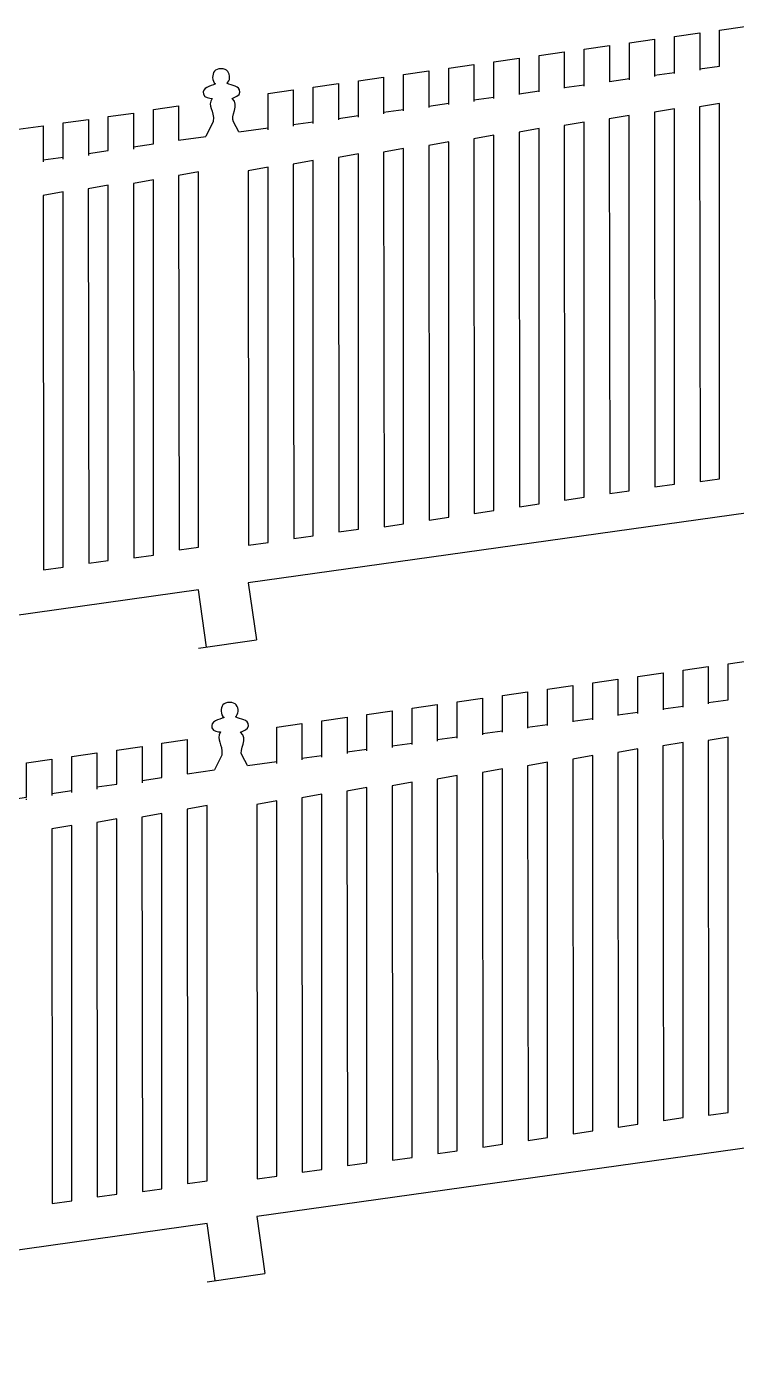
# Model space of a CAD drawing. Extents: x -294 to 276, y -108 to 146.
# Drawn here: x -114.4 to -79, y 69.3 to 135.4 of the extents above; entities that cross this region are included whole.
import ezdxf

# ---------------------------------------------------------------- set-up
doc = ezdxf.new("R2010")
doc.units = 0
doc.header["$MEASUREMENT"] = 0
doc.layers.add('OUTLINE', color=7, linetype='CONTINUOUS')

msp = doc.modelspace()

# ---------------------------------------------------------------- linework, layer by layer
at = {"layer": 'OUTLINE', "color": 1}
for points, knots in [([(-82.1219, 133.0301), (-82.1219, 133.0301), (-82.1219, 134.8771), (-82.1219, 134.8771), (-82.1219, 134.8771), (-82.1219, 134.8771), (-80.8669, 135.0531), (-80.8669, 135.0531), (-80.8669, 135.0531), (-80.8669, 135.0531), (-80.8669, 133.2037), (-80.8669, 133.2037)], [0, 0, 0, 0, 0.25, 0.25, 0.25, 0.25, 0.5, 0.5, 0.5, 0.5, 1, 1, 1, 1]), ([(-79.8769, 133.3955), (-79.8769, 133.3955), (-79.8769, 135.1983), (-79.8769, 135.1983), (-79.8769, 135.1983), (-79.8769, 135.1983), (-78.6239, 135.3741), (-78.6239, 135.3741), (-78.6239, 135.3741), (-78.6239, 135.3741), (-78.6239, 133.5669), (-78.6239, 133.5669)], [0, 0, 0, 0, 0.25, 0.25, 0.25, 0.25, 0.5, 0.5, 0.5, 0.5, 1, 1, 1, 1]), ([(-86.6169, 132.4085), (-86.6169, 132.4085), (-86.6169, 134.2465), (-86.6169, 134.2465), (-86.6169, 134.2465), (-86.6169, 134.2465), (-85.3629, 134.4223), (-85.3629, 134.4223), (-85.3629, 134.4223), (-85.3629, 134.4223), (-85.3629, 132.6151), (-85.3629, 132.6151)], [0, 0, 0, 0, 0.25, 0.25, 0.25, 0.25, 0.5, 0.5, 0.5, 0.5, 1, 1, 1, 1]), ([(-84.3693, 132.7193), (-84.3693, 132.7193), (-84.3693, 134.5617), (-84.3693, 134.5617), (-84.3693, 134.5617), (-84.3693, 134.5617), (-83.1151, 134.7377), (-83.1151, 134.7377), (-83.1151, 134.7377), (-83.1151, 134.7377), (-83.1151, 132.8927), (-83.1151, 132.8927)], [0, 0, 0, 0, 0.25, 0.25, 0.25, 0.25, 0.5, 0.5, 0.5, 0.5, 1, 1, 1, 1]), ([(-91.1117, 131.7869), (-91.1117, 131.7869), (-91.1117, 133.6159), (-91.1117, 133.6159), (-91.1117, 133.6159), (-91.1117, 133.6159), (-89.8577, 133.7917), (-89.8577, 133.7917), (-89.8577, 133.7917), (-89.8577, 133.7917), (-89.8577, 131.9853), (-89.8577, 131.9853)], [0, 0, 0, 0, 0.25, 0.25, 0.25, 0.25, 0.5, 0.5, 0.5, 0.5, 1, 1, 1, 1]), ([(-88.8643, 132.1245), (-88.8643, 132.1245), (-88.8643, 133.9311), (-88.8643, 133.9311), (-88.8643, 133.9311), (-88.8643, 133.9311), (-87.6109, 134.1069), (-87.6109, 134.1069), (-87.6109, 134.1069), (-87.6109, 134.1069), (-87.6109, 132.3001), (-87.6109, 132.3001)], [0, 0, 0, 0, 0.25, 0.25, 0.25, 0.25, 0.5, 0.5, 0.5, 0.5, 1, 1, 1, 1]), ([(-103.8017, 130.1237), (-103.8017, 130.1237), (-104.0695, 130.6279), (-104.0695, 130.6279), (-104.0695, 130.6279), (-104.2761, 130.9099), (-103.7185, 131.4617), (-104.1463, 131.7949), (-104.1463, 131.7949), (-104.0409, 131.8303), (-103.7425, 131.9377), (-103.7505, 132.0997), (-103.7505, 132.0997), (-103.7681, 132.4575), (-104.1383, 132.4057), (-104.4061, 132.5491), (-104.4061, 132.5491), (-104.3419, 132.6247), (-104.2645, 132.7169), (-104.2645, 132.8159), (-104.2645, 132.8159), (-104.2645, 133.0753), (-104.3765, 133.2723), (-104.6947, 133.2723), (-104.6947, 133.2723), (-105.0127, 133.2723), (-105.1119, 133.0885), (-105.1119, 132.8291), (-105.1119, 132.8291), (-105.1119, 132.7115), (-105.0585, 132.5777), (-104.9711, 132.5163), (-104.9711, 132.5163), (-105.2155, 132.4159), (-105.6671, 132.3309), (-105.5731, 132.0065), (-105.5731, 132.0065), (-105.5167, 131.8119), (-105.2697, 131.8217), (-105.1379, 131.7965), (-105.1379, 131.7965), (-105.4043, 131.3911), (-105.0169, 131.2413), (-105.0811, 130.6381), (-105.0811, 130.6381), (-105.0811, 130.6381), (-105.4451, 129.9051), (-105.4451, 129.9051)], [0, 0, 0, 0, 0.0769231, 0.0769231, 0.0769231, 0.0769231, 0.1538462, 0.1538462, 0.1538462, 0.1538462, 0.2307692, 0.2307692, 0.2307692, 0.2307692, 0.3076923, 0.3076923, 0.3076923, 0.3076923, 0.3846154, 0.3846154, 0.3846154, 0.3846154, 0.4615385, 0.4615385, 0.4615385, 0.4615385, 0.5384615, 0.5384615, 0.5384615, 0.5384615, 0.6153846, 0.6153846, 0.6153846, 0.6153846, 0.6923077, 0.6923077, 0.6923077, 0.6923077, 0.7692308, 0.7692308, 0.7692308, 0.7692308, 0.8461538, 0.8461538, 0.8461538, 0.8461538, 1, 1, 1, 1]), ([(-97.8543, 130.8545), (-97.8543, 130.8545), (-97.8543, 132.6697), (-97.8543, 132.6697), (-97.8543, 132.6697), (-97.8543, 132.6697), (-96.6015, 132.8455), (-96.6015, 132.8455), (-96.6015, 132.8455), (-96.6015, 132.8455), (-96.6015, 131.0277), (-96.6015, 131.0277)], [0, 0, 0, 0, 0.25, 0.25, 0.25, 0.25, 0.5, 0.5, 0.5, 0.5, 1, 1, 1, 1]), ([(-95.6067, 131.1797), (-95.6067, 131.1797), (-95.6067, 132.9851), (-95.6067, 132.9851), (-95.6067, 132.9851), (-95.6067, 132.9851), (-94.3537, 133.1609), (-94.3537, 133.1609), (-94.3537, 133.1609), (-94.3537, 133.1609), (-94.3537, 131.3385), (-94.3537, 131.3385)], [0, 0, 0, 0, 0.25, 0.25, 0.25, 0.25, 0.5, 0.5, 0.5, 0.5, 1, 1, 1, 1]), ([(-93.3593, 131.4947), (-93.3593, 131.4947), (-93.3593, 133.3005), (-93.3593, 133.3005), (-93.3593, 133.3005), (-93.3593, 133.3005), (-92.1057, 133.4763), (-92.1057, 133.4763), (-92.1057, 133.4763), (-92.1057, 133.4763), (-92.1057, 131.6495), (-92.1057, 131.6495)], [0, 0, 0, 0, 0.25, 0.25, 0.25, 0.25, 0.5, 0.5, 0.5, 0.5, 1, 1, 1, 1]), ([(-102.3491, 130.2349), (-102.3491, 130.2349), (-102.3491, 132.0391), (-102.3491, 132.0391), (-102.3491, 132.0391), (-102.3491, 132.0391), (-101.0967, 132.2149), (-101.0967, 132.2149), (-101.0967, 132.2149), (-101.0967, 132.2149), (-101.0967, 130.4105), (-101.0967, 130.4105)], [0, 0, 0, 0, 0.25, 0.25, 0.25, 0.25, 0.5, 0.5, 0.5, 0.5, 1, 1, 1, 1]), ([(-100.1017, 130.5437), (-100.1017, 130.5437), (-100.1017, 132.3545), (-100.1017, 132.3545), (-100.1017, 132.3545), (-100.1017, 132.3545), (-98.8491, 132.5303), (-98.8491, 132.5303), (-98.8491, 132.5303), (-98.8491, 132.5303), (-98.8491, 130.7253), (-98.8491, 130.7253)], [0, 0, 0, 0, 0.25, 0.25, 0.25, 0.25, 0.5, 0.5, 0.5, 0.5, 1, 1, 1, 1]), ([(-80.85, 112.7178), (-80.85, 112.7178), (-80.8727, 131.3691), (-80.8727, 131.3691), (-80.8727, 131.3691), (-80.8727, 131.3691), (-79.8769, 131.546), (-79.8769, 131.546), (-79.8769, 131.546), (-79.8769, 131.546), (-79.877, 112.8565), (-79.877, 112.8565), (-79.877, 112.8565), (-79.877, 112.8565), (-80.85, 112.7178), (-80.85, 112.7178)], [0, 0, 0, 0, 0.2, 0.2, 0.2, 0.2, 0.4, 0.4, 0.4, 0.4, 0.6, 0.6, 0.6, 0.6, 1, 1, 1, 1]), ([(-110.3043, 129.2019), (-110.3043, 129.2019), (-110.3043, 130.8905), (-110.3043, 130.8905), (-110.3043, 130.8905), (-110.3043, 130.8905), (-109.0493, 131.0665), (-109.0493, 131.0665), (-109.0493, 131.0665), (-109.0493, 131.0665), (-109.0493, 129.2683), (-109.0493, 129.2683)], [0, 0, 0, 0, 0.25, 0.25, 0.25, 0.25, 0.5, 0.5, 0.5, 0.5, 1, 1, 1, 1]), ([(-108.0593, 129.5267), (-108.0593, 129.5267), (-108.0593, 131.2441), (-108.0593, 131.2441), (-108.0593, 131.2441), (-108.0593, 131.2441), (-106.8061, 131.4199), (-106.8061, 131.4199), (-106.8061, 131.4199), (-106.8061, 131.4199), (-106.8061, 129.7081), (-106.8061, 129.7081)], [0, 0, 0, 0, 0.25, 0.25, 0.25, 0.25, 0.5, 0.5, 0.5, 0.5, 1, 1, 1, 1]), ([(-85.3444, 112.1224), (-85.3444, 112.1224), (-85.3671, 130.7737), (-85.3671, 130.7737), (-85.3671, 130.7737), (-85.3671, 130.7737), (-84.3713, 130.9506), (-84.3713, 130.9506), (-84.3713, 130.9506), (-84.3713, 130.9506), (-84.3714, 112.2611), (-84.3714, 112.2611), (-84.3714, 112.2611), (-84.3714, 112.2611), (-85.3444, 112.1224), (-85.3444, 112.1224)], [0, 0, 0, 0, 0.2, 0.2, 0.2, 0.2, 0.4, 0.4, 0.4, 0.4, 0.6, 0.6, 0.6, 0.6, 1, 1, 1, 1]), ([(-83.0972, 112.4532), (-83.0972, 112.4532), (-83.1199, 131.1045), (-83.1199, 131.1045), (-83.1199, 131.1045), (-83.1199, 131.1045), (-82.1241, 131.2814), (-82.1241, 131.2814), (-82.1241, 131.2814), (-82.1241, 131.2814), (-82.1242, 112.5919), (-82.1242, 112.5919), (-82.1242, 112.5919), (-82.1242, 112.5919), (-83.0972, 112.4532), (-83.0972, 112.4532)], [0, 0, 0, 0, 0.2, 0.2, 0.2, 0.2, 0.4, 0.4, 0.4, 0.4, 0.6, 0.6, 0.6, 0.6, 1, 1, 1, 1]), ([(-114.7993, 128.5515), (-114.7993, 128.5515), (-114.7993, 130.2599), (-114.7993, 130.2599), (-114.7993, 130.2599), (-114.7993, 130.2599), (-113.5453, 130.4357), (-113.5453, 130.4357), (-113.5453, 130.4357), (-113.5453, 130.4357), (-113.5453, 128.6383), (-113.5453, 128.6383)], [0, 0, 0, 0, 0.25, 0.25, 0.25, 0.25, 0.5, 0.5, 0.5, 0.5, 1, 1, 1, 1]), ([(-112.5517, 128.7775), (-112.5517, 128.7775), (-112.5517, 130.5751), (-112.5517, 130.5751), (-112.5517, 130.5751), (-112.5517, 130.5751), (-111.2975, 130.7511), (-111.2975, 130.7511), (-111.2975, 130.7511), (-111.2975, 130.7511), (-111.2975, 128.9531), (-111.2975, 128.9531)], [0, 0, 0, 0, 0.25, 0.25, 0.25, 0.25, 0.5, 0.5, 0.5, 0.5, 1, 1, 1, 1]), ([(-89.8388, 111.4608), (-89.8388, 111.4608), (-89.8615, 130.1121), (-89.8615, 130.1121), (-89.8615, 130.1121), (-89.8615, 130.1121), (-88.8657, 130.289), (-88.8657, 130.289), (-88.8657, 130.289), (-88.8657, 130.289), (-88.8658, 111.5995), (-88.8658, 111.5995), (-88.8658, 111.5995), (-88.8658, 111.5995), (-89.8388, 111.4608), (-89.8388, 111.4608)], [0, 0, 0, 0, 0.2, 0.2, 0.2, 0.2, 0.4, 0.4, 0.4, 0.4, 0.6, 0.6, 0.6, 0.6, 1, 1, 1, 1]), ([(-87.5916, 111.7916), (-87.5916, 111.7916), (-87.6143, 130.4429), (-87.6143, 130.4429), (-87.6143, 130.4429), (-87.6143, 130.4429), (-86.6185, 130.6198), (-86.6185, 130.6198), (-86.6185, 130.6198), (-86.6185, 130.6198), (-86.6186, 111.9303), (-86.6186, 111.9303), (-86.6186, 111.9303), (-86.6186, 111.9303), (-87.5916, 111.7916), (-87.5916, 111.7916)], [0, 0, 0, 0, 0.2, 0.2, 0.2, 0.2, 0.4, 0.4, 0.4, 0.4, 0.6, 0.6, 0.6, 0.6, 1, 1, 1, 1]), ([(-94.3334, 110.7992), (-94.3334, 110.7992), (-94.3561, 129.4505), (-94.3561, 129.4505), (-94.3561, 129.4505), (-94.3561, 129.4505), (-93.3603, 129.6274), (-93.3603, 129.6274), (-93.3603, 129.6274), (-93.3603, 129.6274), (-93.3604, 110.9379), (-93.3604, 110.9379), (-93.3604, 110.9379), (-93.3604, 110.9379), (-94.3334, 110.7992), (-94.3334, 110.7992)], [0, 0, 0, 0, 0.2, 0.2, 0.2, 0.2, 0.4, 0.4, 0.4, 0.4, 0.6, 0.6, 0.6, 0.6, 1, 1, 1, 1]), ([(-92.0862, 111.13), (-92.0862, 111.13), (-92.1089, 129.7813), (-92.1089, 129.7813), (-92.1089, 129.7813), (-92.1089, 129.7813), (-91.1131, 129.9582), (-91.1131, 129.9582), (-91.1131, 129.9582), (-91.1131, 129.9582), (-91.1132, 111.2687), (-91.1132, 111.2687), (-91.1132, 111.2687), (-91.1132, 111.2687), (-92.0862, 111.13), (-92.0862, 111.13)], [0, 0, 0, 0, 0.2, 0.2, 0.2, 0.2, 0.4, 0.4, 0.4, 0.4, 0.6, 0.6, 0.6, 0.6, 1, 1, 1, 1]), ([(-98.8278, 110.2038), (-98.8278, 110.2038), (-98.8505, 128.8551), (-98.8505, 128.8551), (-98.8505, 128.8551), (-98.8505, 128.8551), (-97.8547, 129.032), (-97.8547, 129.032), (-97.8547, 129.032), (-97.8547, 129.032), (-97.8548, 110.3425), (-97.8548, 110.3425), (-97.8548, 110.3425), (-97.8548, 110.3425), (-98.8278, 110.2038), (-98.8278, 110.2038)], [0, 0, 0, 0, 0.2, 0.2, 0.2, 0.2, 0.4, 0.4, 0.4, 0.4, 0.6, 0.6, 0.6, 0.6, 1, 1, 1, 1]), ([(-96.5806, 110.4684), (-96.5806, 110.4684), (-96.6033, 129.1197), (-96.6033, 129.1197), (-96.6033, 129.1197), (-96.6033, 129.1197), (-95.6075, 129.2966), (-95.6075, 129.2966), (-95.6075, 129.2966), (-95.6075, 129.2966), (-95.6076, 110.6071), (-95.6076, 110.6071), (-95.6076, 110.6071), (-95.6076, 110.6071), (-96.5806, 110.4684), (-96.5806, 110.4684)], [0, 0, 0, 0, 0.2, 0.2, 0.2, 0.2, 0.4, 0.4, 0.4, 0.4, 0.6, 0.6, 0.6, 0.6, 1, 1, 1, 1]), ([(-103.3222, 109.5426), (-103.3222, 109.5426), (-103.3449, 128.1939), (-103.3449, 128.1939), (-103.3449, 128.1939), (-103.3449, 128.1939), (-102.3491, 128.3708), (-102.3491, 128.3708), (-102.3491, 128.3708), (-102.3491, 128.3708), (-102.3492, 109.6813), (-102.3492, 109.6813), (-102.3492, 109.6813), (-102.3492, 109.6813), (-103.3222, 109.5426), (-103.3222, 109.5426)], [0, 0, 0, 0, 0.2, 0.2, 0.2, 0.2, 0.4, 0.4, 0.4, 0.4, 0.6, 0.6, 0.6, 0.6, 1, 1, 1, 1]), ([(-101.075, 109.8732), (-101.075, 109.8732), (-101.0977, 128.5245), (-101.0977, 128.5245), (-101.0977, 128.5245), (-101.0977, 128.5245), (-100.1019, 128.7014), (-100.1019, 128.7014), (-100.1019, 128.7014), (-100.1019, 128.7014), (-100.102, 110.0119), (-100.102, 110.0119), (-100.102, 110.0119), (-100.102, 110.0119), (-101.075, 109.8732), (-101.075, 109.8732)], [0, 0, 0, 0, 0.2, 0.2, 0.2, 0.2, 0.4, 0.4, 0.4, 0.4, 0.6, 0.6, 0.6, 0.6, 1, 1, 1, 1]), ([(-109.0324, 108.9104), (-109.0324, 108.9104), (-109.0551, 127.5617), (-109.0551, 127.5617), (-109.0551, 127.5617), (-109.0551, 127.5617), (-108.0593, 127.7386), (-108.0593, 127.7386), (-108.0593, 127.7386), (-108.0593, 127.7386), (-108.0594, 109.0491), (-108.0594, 109.0491), (-108.0594, 109.0491), (-108.0594, 109.0491), (-109.0324, 108.9104), (-109.0324, 108.9104)], [0, 0, 0, 0, 0.2, 0.2, 0.2, 0.2, 0.4, 0.4, 0.4, 0.4, 0.6, 0.6, 0.6, 0.6, 1, 1, 1, 1]), ([(-106.785, 109.3074), (-106.785, 109.3074), (-106.8077, 127.9587), (-106.8077, 127.9587), (-106.8077, 127.9587), (-106.8077, 127.9587), (-105.8119, 128.1356), (-105.8119, 128.1356), (-105.8119, 128.1356), (-105.8119, 128.1356), (-105.812, 109.4461), (-105.812, 109.4461), (-105.812, 109.4461), (-105.812, 109.4461), (-106.785, 109.3074), (-106.785, 109.3074)], [0, 0, 0, 0, 0.2, 0.2, 0.2, 0.2, 0.4, 0.4, 0.4, 0.4, 0.6, 0.6, 0.6, 0.6, 1, 1, 1, 1]), ([(-113.5268, 108.315), (-113.5268, 108.315), (-113.5495, 126.9663), (-113.5495, 126.9663), (-113.5495, 126.9663), (-113.5495, 126.9663), (-112.5537, 127.1432), (-112.5537, 127.1432), (-112.5537, 127.1432), (-112.5537, 127.1432), (-112.5538, 108.4537), (-112.5538, 108.4537), (-112.5538, 108.4537), (-112.5538, 108.4537), (-113.5268, 108.315), (-113.5268, 108.315)], [0, 0, 0, 0, 0.2, 0.2, 0.2, 0.2, 0.4, 0.4, 0.4, 0.4, 0.6, 0.6, 0.6, 0.6, 1, 1, 1, 1]), ([(-111.2796, 108.6458), (-111.2796, 108.6458), (-111.3023, 127.2971), (-111.3023, 127.2971), (-111.3023, 127.2971), (-111.3023, 127.2971), (-110.3065, 127.474), (-110.3065, 127.474), (-110.3065, 127.474), (-110.3065, 127.474), (-110.3066, 108.7845), (-110.3066, 108.7845), (-110.3066, 108.7845), (-110.3066, 108.7845), (-111.2796, 108.6458), (-111.2796, 108.6458)], [0, 0, 0, 0, 0.2, 0.2, 0.2, 0.2, 0.4, 0.4, 0.4, 0.4, 0.6, 0.6, 0.6, 0.6, 1, 1, 1, 1]), ([(-77.2157, 108.3333), (-77.2157, 108.3333), (-77.6295, 111.2771), (-77.6295, 111.2771), (-77.6295, 111.2771), (-77.6295, 111.2771), (-103.3355, 107.6643), (-103.3355, 107.6643), (-103.3355, 107.6643), (-103.3355, 107.6643), (-102.9349, 104.8257), (-102.9349, 104.8257)], [0, 0, 0, 0, 0.25, 0.25, 0.25, 0.25, 0.5, 0.5, 0.5, 0.5, 1, 1, 1, 1]), ([(-105.4111, 104.4763), (-105.4111, 104.4763), (-105.8119, 107.3163), (-105.8119, 107.3163), (-105.8119, 107.3163), (-105.8119, 107.3163), (-131.5203, 103.7032), (-131.5203, 103.7032), (-131.5203, 103.7032), (-131.5203, 103.7032), (-131.1175, 100.849), (-131.1175, 100.849)], [0, 0, 0, 0, 0.25, 0.25, 0.25, 0.25, 0.5, 0.5, 0.5, 0.5, 1, 1, 1, 1]), ([(-79.4513, 101.8432), (-79.4513, 101.8432), (-79.4513, 103.646), (-79.4513, 103.646), (-79.4513, 103.646), (-79.4513, 103.646), (-78.1983, 103.8218), (-78.1983, 103.8218), (-78.1983, 103.8218), (-78.1983, 103.8218), (-78.1983, 102.0146), (-78.1983, 102.0146)], [0, 0, 0, 0, 0.25, 0.25, 0.25, 0.25, 0.5, 0.5, 0.5, 0.5, 1, 1, 1, 1]), ([(-83.9437, 101.167), (-83.9437, 101.167), (-83.9437, 103.0094), (-83.9437, 103.0094), (-83.9437, 103.0094), (-83.9437, 103.0094), (-82.6895, 103.1854), (-82.6895, 103.1854), (-82.6895, 103.1854), (-82.6895, 103.1854), (-82.6895, 101.3404), (-82.6895, 101.3404)], [0, 0, 0, 0, 0.25, 0.25, 0.25, 0.25, 0.5, 0.5, 0.5, 0.5, 1, 1, 1, 1]), ([(-81.6963, 101.4778), (-81.6963, 101.4778), (-81.6963, 103.3248), (-81.6963, 103.3248), (-81.6963, 103.3248), (-81.6963, 103.3248), (-80.4413, 103.5008), (-80.4413, 103.5008), (-80.4413, 103.5008), (-80.4413, 103.5008), (-80.4413, 101.6514), (-80.4413, 101.6514)], [0, 0, 0, 0, 0.25, 0.25, 0.25, 0.25, 0.5, 0.5, 0.5, 0.5, 1, 1, 1, 1]), ([(-88.4387, 100.5722), (-88.4387, 100.5722), (-88.4387, 102.3788), (-88.4387, 102.3788), (-88.4387, 102.3788), (-88.4387, 102.3788), (-87.1853, 102.5546), (-87.1853, 102.5546), (-87.1853, 102.5546), (-87.1853, 102.5546), (-87.1853, 100.7478), (-87.1853, 100.7478)], [0, 0, 0, 0, 0.25, 0.25, 0.25, 0.25, 0.5, 0.5, 0.5, 0.5, 1, 1, 1, 1]), ([(-86.1913, 100.8562), (-86.1913, 100.8562), (-86.1913, 102.6942), (-86.1913, 102.6942), (-86.1913, 102.6942), (-86.1913, 102.6942), (-84.9373, 102.87), (-84.9373, 102.87), (-84.9373, 102.87), (-84.9373, 102.87), (-84.9373, 101.0628), (-84.9373, 101.0628)], [0, 0, 0, 0, 0.25, 0.25, 0.25, 0.25, 0.5, 0.5, 0.5, 0.5, 1, 1, 1, 1]), ([(-92.9337, 99.9424), (-92.9337, 99.9424), (-92.9337, 101.7482), (-92.9337, 101.7482), (-92.9337, 101.7482), (-92.9337, 101.7482), (-91.6801, 101.924), (-91.6801, 101.924), (-91.6801, 101.924), (-91.6801, 101.924), (-91.6801, 100.0972), (-91.6801, 100.0972)], [0, 0, 0, 0, 0.25, 0.25, 0.25, 0.25, 0.5, 0.5, 0.5, 0.5, 1, 1, 1, 1]), ([(-90.6861, 100.2346), (-90.6861, 100.2346), (-90.6861, 102.0636), (-90.6861, 102.0636), (-90.6861, 102.0636), (-90.6861, 102.0636), (-89.4321, 102.2394), (-89.4321, 102.2394), (-89.4321, 102.2394), (-89.4321, 102.2394), (-89.4321, 100.433), (-89.4321, 100.433)], [0, 0, 0, 0, 0.25, 0.25, 0.25, 0.25, 0.5, 0.5, 0.5, 0.5, 1, 1, 1, 1]), ([(-103.3761, 98.5714), (-103.3761, 98.5714), (-103.6439, 99.0756), (-103.6439, 99.0756), (-103.6439, 99.0756), (-103.8505, 99.3576), (-103.2929, 99.9094), (-103.7207, 100.2426), (-103.7207, 100.2426), (-103.6153, 100.278), (-103.3169, 100.3854), (-103.3249, 100.5474), (-103.3249, 100.5474), (-103.3425, 100.9052), (-103.7127, 100.8534), (-103.9805, 100.9968), (-103.9805, 100.9968), (-103.9163, 101.0724), (-103.8389, 101.1646), (-103.8389, 101.2636), (-103.8389, 101.2636), (-103.8389, 101.523), (-103.9509, 101.72), (-104.2691, 101.72), (-104.2691, 101.72), (-104.5871, 101.72), (-104.6863, 101.5362), (-104.6863, 101.2768), (-104.6863, 101.2768), (-104.6863, 101.1592), (-104.6329, 101.0254), (-104.5455, 100.964), (-104.5455, 100.964), (-104.7899, 100.8636), (-105.2415, 100.7786), (-105.1475, 100.4542), (-105.1475, 100.4542), (-105.0911, 100.2596), (-104.8441, 100.2694), (-104.7123, 100.2442), (-104.7123, 100.2442), (-104.9787, 99.8388), (-104.5913, 99.689), (-104.6555, 99.0858), (-104.6555, 99.0858), (-104.6555, 99.0858), (-105.0195, 98.3528), (-105.0195, 98.3528)], [0, 0, 0, 0, 0.0769231, 0.0769231, 0.0769231, 0.0769231, 0.1538462, 0.1538462, 0.1538462, 0.1538462, 0.2307692, 0.2307692, 0.2307692, 0.2307692, 0.3076923, 0.3076923, 0.3076923, 0.3076923, 0.3846154, 0.3846154, 0.3846154, 0.3846154, 0.4615385, 0.4615385, 0.4615385, 0.4615385, 0.5384615, 0.5384615, 0.5384615, 0.5384615, 0.6153846, 0.6153846, 0.6153846, 0.6153846, 0.6923077, 0.6923077, 0.6923077, 0.6923077, 0.7692308, 0.7692308, 0.7692308, 0.7692308, 0.8461538, 0.8461538, 0.8461538, 0.8461538, 1, 1, 1, 1]), ([(-97.4287, 99.3022), (-97.4287, 99.3022), (-97.4287, 101.1174), (-97.4287, 101.1174), (-97.4287, 101.1174), (-97.4287, 101.1174), (-96.1759, 101.2932), (-96.1759, 101.2932), (-96.1759, 101.2932), (-96.1759, 101.2932), (-96.1759, 99.4754), (-96.1759, 99.4754)], [0, 0, 0, 0, 0.25, 0.25, 0.25, 0.25, 0.5, 0.5, 0.5, 0.5, 1, 1, 1, 1]), ([(-95.1811, 99.6274), (-95.1811, 99.6274), (-95.1811, 101.4328), (-95.1811, 101.4328), (-95.1811, 101.4328), (-95.1811, 101.4328), (-93.9281, 101.6086), (-93.9281, 101.6086), (-93.9281, 101.6086), (-93.9281, 101.6086), (-93.9281, 99.7862), (-93.9281, 99.7862)], [0, 0, 0, 0, 0.25, 0.25, 0.25, 0.25, 0.5, 0.5, 0.5, 0.5, 1, 1, 1, 1]), ([(-101.9235, 98.6826), (-101.9235, 98.6826), (-101.9235, 100.4868), (-101.9235, 100.4868), (-101.9235, 100.4868), (-101.9235, 100.4868), (-100.6711, 100.6626), (-100.6711, 100.6626), (-100.6711, 100.6626), (-100.6711, 100.6626), (-100.6711, 98.8582), (-100.6711, 98.8582)], [0, 0, 0, 0, 0.25, 0.25, 0.25, 0.25, 0.5, 0.5, 0.5, 0.5, 1, 1, 1, 1]), ([(-99.6761, 98.9914), (-99.6761, 98.9914), (-99.6761, 100.8022), (-99.6761, 100.8022), (-99.6761, 100.8022), (-99.6761, 100.8022), (-98.4235, 100.978), (-98.4235, 100.978), (-98.4235, 100.978), (-98.4235, 100.978), (-98.4235, 99.173), (-98.4235, 99.173)], [0, 0, 0, 0, 0.25, 0.25, 0.25, 0.25, 0.5, 0.5, 0.5, 0.5, 1, 1, 1, 1]), ([(-107.6337, 97.9744), (-107.6337, 97.9744), (-107.6337, 99.6918), (-107.6337, 99.6918), (-107.6337, 99.6918), (-107.6337, 99.6918), (-106.3805, 99.8676), (-106.3805, 99.8676), (-106.3805, 99.8676), (-106.3805, 99.8676), (-106.3805, 98.1558), (-106.3805, 98.1558)], [0, 0, 0, 0, 0.25, 0.25, 0.25, 0.25, 0.5, 0.5, 0.5, 0.5, 1, 1, 1, 1]), ([(-80.4244, 81.1655), (-80.4244, 81.1655), (-80.4471, 99.8168), (-80.4471, 99.8168), (-80.4471, 99.8168), (-80.4471, 99.8168), (-79.4513, 99.9937), (-79.4513, 99.9937), (-79.4513, 99.9937), (-79.4513, 99.9937), (-79.4514, 81.3042), (-79.4514, 81.3042), (-79.4514, 81.3042), (-79.4514, 81.3042), (-80.4244, 81.1655), (-80.4244, 81.1655)], [0, 0, 0, 0, 0.2, 0.2, 0.2, 0.2, 0.4, 0.4, 0.4, 0.4, 0.6, 0.6, 0.6, 0.6, 1, 1, 1, 1]), ([(-112.1261, 97.2252), (-112.1261, 97.2252), (-112.1261, 99.0228), (-112.1261, 99.0228), (-112.1261, 99.0228), (-112.1261, 99.0228), (-110.8719, 99.1988), (-110.8719, 99.1988), (-110.8719, 99.1988), (-110.8719, 99.1988), (-110.8719, 97.4008), (-110.8719, 97.4008)], [0, 0, 0, 0, 0.25, 0.25, 0.25, 0.25, 0.5, 0.5, 0.5, 0.5, 1, 1, 1, 1]), ([(-109.8787, 97.6496), (-109.8787, 97.6496), (-109.8787, 99.3382), (-109.8787, 99.3382), (-109.8787, 99.3382), (-109.8787, 99.3382), (-108.6237, 99.5142), (-108.6237, 99.5142), (-108.6237, 99.5142), (-108.6237, 99.5142), (-108.6237, 97.716), (-108.6237, 97.716)], [0, 0, 0, 0, 0.25, 0.25, 0.25, 0.25, 0.5, 0.5, 0.5, 0.5, 1, 1, 1, 1]), ([(-84.9188, 80.5701), (-84.9188, 80.5701), (-84.9415, 99.2214), (-84.9415, 99.2214), (-84.9415, 99.2214), (-84.9415, 99.2214), (-83.9457, 99.3983), (-83.9457, 99.3983), (-83.9457, 99.3983), (-83.9457, 99.3983), (-83.9458, 80.7088), (-83.9458, 80.7088), (-83.9458, 80.7088), (-83.9458, 80.7088), (-84.9188, 80.5701), (-84.9188, 80.5701)], [0, 0, 0, 0, 0.2, 0.2, 0.2, 0.2, 0.4, 0.4, 0.4, 0.4, 0.6, 0.6, 0.6, 0.6, 1, 1, 1, 1]), ([(-82.6716, 80.9009), (-82.6716, 80.9009), (-82.6943, 99.5522), (-82.6943, 99.5522), (-82.6943, 99.5522), (-82.6943, 99.5522), (-81.6985, 99.7291), (-81.6985, 99.7291), (-81.6985, 99.7291), (-81.6985, 99.7291), (-81.6986, 81.0396), (-81.6986, 81.0396), (-81.6986, 81.0396), (-81.6986, 81.0396), (-82.6716, 80.9009), (-82.6716, 80.9009)], [0, 0, 0, 0, 0.2, 0.2, 0.2, 0.2, 0.4, 0.4, 0.4, 0.4, 0.6, 0.6, 0.6, 0.6, 1, 1, 1, 1]), ([(-114.3737, 96.9992), (-114.3737, 96.9992), (-114.3737, 98.7076), (-114.3737, 98.7076), (-114.3737, 98.7076), (-114.3737, 98.7076), (-113.1197, 98.8834), (-113.1197, 98.8834), (-113.1197, 98.8834), (-113.1197, 98.8834), (-113.1197, 97.086), (-113.1197, 97.086)], [0, 0, 0, 0, 0.25, 0.25, 0.25, 0.25, 0.5, 0.5, 0.5, 0.5, 1, 1, 1, 1]), ([(-89.4132, 79.9085), (-89.4132, 79.9085), (-89.4359, 98.5598), (-89.4359, 98.5598), (-89.4359, 98.5598), (-89.4359, 98.5598), (-88.4401, 98.7367), (-88.4401, 98.7367), (-88.4401, 98.7367), (-88.4401, 98.7367), (-88.4402, 80.0472), (-88.4402, 80.0472), (-88.4402, 80.0472), (-88.4402, 80.0472), (-89.4132, 79.9085), (-89.4132, 79.9085)], [0, 0, 0, 0, 0.2, 0.2, 0.2, 0.2, 0.4, 0.4, 0.4, 0.4, 0.6, 0.6, 0.6, 0.6, 1, 1, 1, 1]), ([(-87.166, 80.2393), (-87.166, 80.2393), (-87.1887, 98.8906), (-87.1887, 98.8906), (-87.1887, 98.8906), (-87.1887, 98.8906), (-86.1929, 99.0675), (-86.1929, 99.0675), (-86.1929, 99.0675), (-86.1929, 99.0675), (-86.193, 80.378), (-86.193, 80.378), (-86.193, 80.378), (-86.193, 80.378), (-87.166, 80.2393), (-87.166, 80.2393)], [0, 0, 0, 0, 0.2, 0.2, 0.2, 0.2, 0.4, 0.4, 0.4, 0.4, 0.6, 0.6, 0.6, 0.6, 1, 1, 1, 1]), ([(-93.9078, 79.2469), (-93.9078, 79.2469), (-93.9305, 97.8982), (-93.9305, 97.8982), (-93.9305, 97.8982), (-93.9305, 97.8982), (-92.9347, 98.0751), (-92.9347, 98.0751), (-92.9347, 98.0751), (-92.9347, 98.0751), (-92.9348, 79.3856), (-92.9348, 79.3856), (-92.9348, 79.3856), (-92.9348, 79.3856), (-93.9078, 79.2469), (-93.9078, 79.2469)], [0, 0, 0, 0, 0.2, 0.2, 0.2, 0.2, 0.4, 0.4, 0.4, 0.4, 0.6, 0.6, 0.6, 0.6, 1, 1, 1, 1]), ([(-91.6606, 79.5777), (-91.6606, 79.5777), (-91.6833, 98.229), (-91.6833, 98.229), (-91.6833, 98.229), (-91.6833, 98.229), (-90.6875, 98.4059), (-90.6875, 98.4059), (-90.6875, 98.4059), (-90.6875, 98.4059), (-90.6876, 79.7164), (-90.6876, 79.7164), (-90.6876, 79.7164), (-90.6876, 79.7164), (-91.6606, 79.5777), (-91.6606, 79.5777)], [0, 0, 0, 0, 0.2, 0.2, 0.2, 0.2, 0.4, 0.4, 0.4, 0.4, 0.6, 0.6, 0.6, 0.6, 1, 1, 1, 1]), ([(-100.6494, 78.3209), (-100.6494, 78.3209), (-100.6721, 96.9722), (-100.6721, 96.9722), (-100.6721, 96.9722), (-100.6721, 96.9722), (-99.6763, 97.1491), (-99.6763, 97.1491), (-99.6763, 97.1491), (-99.6763, 97.1491), (-99.6764, 78.4596), (-99.6764, 78.4596), (-99.6764, 78.4596), (-99.6764, 78.4596), (-100.6494, 78.3209), (-100.6494, 78.3209)], [0, 0, 0, 0, 0.2, 0.2, 0.2, 0.2, 0.4, 0.4, 0.4, 0.4, 0.6, 0.6, 0.6, 0.6, 1, 1, 1, 1]), ([(-98.4022, 78.6515), (-98.4022, 78.6515), (-98.4249, 97.3028), (-98.4249, 97.3028), (-98.4249, 97.3028), (-98.4249, 97.3028), (-97.4291, 97.4797), (-97.4291, 97.4797), (-97.4291, 97.4797), (-97.4291, 97.4797), (-97.4292, 78.7902), (-97.4292, 78.7902), (-97.4292, 78.7902), (-97.4292, 78.7902), (-98.4022, 78.6515), (-98.4022, 78.6515)], [0, 0, 0, 0, 0.2, 0.2, 0.2, 0.2, 0.4, 0.4, 0.4, 0.4, 0.6, 0.6, 0.6, 0.6, 1, 1, 1, 1]), ([(-96.155, 78.9161), (-96.155, 78.9161), (-96.1777, 97.5674), (-96.1777, 97.5674), (-96.1777, 97.5674), (-96.1777, 97.5674), (-95.1819, 97.7443), (-95.1819, 97.7443), (-95.1819, 97.7443), (-95.1819, 97.7443), (-95.182, 79.0548), (-95.182, 79.0548), (-95.182, 79.0548), (-95.182, 79.0548), (-96.155, 78.9161), (-96.155, 78.9161)], [0, 0, 0, 0, 0.2, 0.2, 0.2, 0.2, 0.4, 0.4, 0.4, 0.4, 0.6, 0.6, 0.6, 0.6, 1, 1, 1, 1]), ([(-106.3594, 77.7551), (-106.3594, 77.7551), (-106.3821, 96.4064), (-106.3821, 96.4064), (-106.3821, 96.4064), (-106.3821, 96.4064), (-105.3863, 96.5833), (-105.3863, 96.5833), (-105.3863, 96.5833), (-105.3863, 96.5833), (-105.3864, 77.8938), (-105.3864, 77.8938), (-105.3864, 77.8938), (-105.3864, 77.8938), (-106.3594, 77.7551), (-106.3594, 77.7551)], [0, 0, 0, 0, 0.2, 0.2, 0.2, 0.2, 0.4, 0.4, 0.4, 0.4, 0.6, 0.6, 0.6, 0.6, 1, 1, 1, 1]), ([(-102.8966, 77.9903), (-102.8966, 77.9903), (-102.9193, 96.6416), (-102.9193, 96.6416), (-102.9193, 96.6416), (-102.9193, 96.6416), (-101.9235, 96.8185), (-101.9235, 96.8185), (-101.9235, 96.8185), (-101.9235, 96.8185), (-101.9236, 78.129), (-101.9236, 78.129), (-101.9236, 78.129), (-101.9236, 78.129), (-102.8966, 77.9903), (-102.8966, 77.9903)], [0, 0, 0, 0, 0.2, 0.2, 0.2, 0.2, 0.4, 0.4, 0.4, 0.4, 0.6, 0.6, 0.6, 0.6, 1, 1, 1, 1]), ([(-110.854, 77.0935), (-110.854, 77.0935), (-110.8767, 95.7448), (-110.8767, 95.7448), (-110.8767, 95.7448), (-110.8767, 95.7448), (-109.8809, 95.9217), (-109.8809, 95.9217), (-109.8809, 95.9217), (-109.8809, 95.9217), (-109.881, 77.2322), (-109.881, 77.2322), (-109.881, 77.2322), (-109.881, 77.2322), (-110.854, 77.0935), (-110.854, 77.0935)], [0, 0, 0, 0, 0.2, 0.2, 0.2, 0.2, 0.4, 0.4, 0.4, 0.4, 0.6, 0.6, 0.6, 0.6, 1, 1, 1, 1]), ([(-108.6068, 77.3581), (-108.6068, 77.3581), (-108.6295, 96.0094), (-108.6295, 96.0094), (-108.6295, 96.0094), (-108.6295, 96.0094), (-107.6337, 96.1863), (-107.6337, 96.1863), (-107.6337, 96.1863), (-107.6337, 96.1863), (-107.6338, 77.4968), (-107.6338, 77.4968), (-107.6338, 77.4968), (-107.6338, 77.4968), (-108.6068, 77.3581), (-108.6068, 77.3581)], [0, 0, 0, 0, 0.2, 0.2, 0.2, 0.2, 0.4, 0.4, 0.4, 0.4, 0.6, 0.6, 0.6, 0.6, 1, 1, 1, 1]), ([(-113.1012, 76.7627), (-113.1012, 76.7627), (-113.1239, 95.414), (-113.1239, 95.414), (-113.1239, 95.414), (-113.1239, 95.414), (-112.1281, 95.5909), (-112.1281, 95.5909), (-112.1281, 95.5909), (-112.1281, 95.5909), (-112.1282, 76.9014), (-112.1282, 76.9014), (-112.1282, 76.9014), (-112.1282, 76.9014), (-113.1012, 76.7627), (-113.1012, 76.7627)], [0, 0, 0, 0, 0.2, 0.2, 0.2, 0.2, 0.4, 0.4, 0.4, 0.4, 0.6, 0.6, 0.6, 0.6, 1, 1, 1, 1]), ([(-76.7901, 76.781), (-76.7901, 76.781), (-77.2039, 79.7248), (-77.2039, 79.7248), (-77.2039, 79.7248), (-77.2039, 79.7248), (-102.9099, 76.112), (-102.9099, 76.112), (-102.9099, 76.112), (-102.9099, 76.112), (-102.5093, 73.2734), (-102.5093, 73.2734)], [0, 0, 0, 0, 0.25, 0.25, 0.25, 0.25, 0.5, 0.5, 0.5, 0.5, 1, 1, 1, 1]), ([(-104.9855, 72.924), (-104.9855, 72.924), (-105.3863, 75.764), (-105.3863, 75.764), (-105.3863, 75.764), (-105.3863, 75.764), (-131.0947, 72.1509), (-131.0947, 72.1509), (-131.0947, 72.1509), (-131.0947, 72.1509), (-130.6919, 69.2967), (-130.6919, 69.2967)], [0, 0, 0, 0, 0.25, 0.25, 0.25, 0.25, 0.5, 0.5, 0.5, 0.5, 1, 1, 1, 1])]:
    msp.add_open_spline(points, degree=3, knots=knots, dxfattribs=at)
for points in [[(-83.1151, 132.9525), (-83.1151, 132.9525), (-82.1219, 133.0883), (-82.1219, 133.0883)], [(-80.8669, 133.2601), (-80.8669, 133.2601), (-79.8767, 133.3955), (-79.8767, 133.3955)], [(-89.8577, 132.0305), (-89.8577, 132.0305), (-88.8643, 132.1663), (-88.8643, 132.1663)], [(-87.6109, 132.3377), (-87.6109, 132.3377), (-86.6169, 132.4735), (-86.6169, 132.4735)], [(-85.3629, 132.6451), (-85.3629, 132.6451), (-84.3693, 132.7809), (-84.3693, 132.7809)], [(-94.3537, 131.4157), (-94.3537, 131.4157), (-93.3593, 131.5515), (-93.3593, 131.5515)], [(-92.1057, 131.7231), (-92.1057, 131.7231), (-91.1117, 131.8589), (-91.1117, 131.8589)], [(-98.8491, 130.8009), (-98.8491, 130.8009), (-97.8543, 130.9369), (-97.8543, 130.9369)], [(-96.6015, 131.1083), (-96.6015, 131.1083), (-95.6067, 131.2443), (-95.6067, 131.2443)], [(-103.8017, 130.1237), (-103.8017, 130.1237), (-102.3491, 130.3221), (-102.3491, 130.3221)], [(-101.0967, 130.4935), (-101.0967, 130.4935), (-100.1017, 130.6295), (-100.1017, 130.6295)], [(-109.0493, 129.3835), (-109.0493, 129.3835), (-108.0591, 129.5267), (-108.0591, 129.5267)], [(-106.8061, 129.7081), (-106.8061, 129.7081), (-105.4451, 129.9051), (-105.4451, 129.9051)], [(-113.5453, 128.7331), (-113.5453, 128.7331), (-112.5517, 128.8767), (-112.5517, 128.8767)], [(-111.2975, 129.0583), (-111.2975, 129.0583), (-110.3043, 129.2019), (-110.3043, 129.2019)], [(-105.8119, 104.4196), (-105.8119, 104.4196), (-102.9348, 104.8255), (-102.9348, 104.8255)], [(-80.4413, 101.7078), (-80.4413, 101.7078), (-79.4511, 101.8432), (-79.4511, 101.8432)], [(-84.9373, 101.0928), (-84.9373, 101.0928), (-83.9437, 101.2286), (-83.9437, 101.2286)], [(-82.6895, 101.4002), (-82.6895, 101.4002), (-81.6963, 101.536), (-81.6963, 101.536)], [(-89.4321, 100.4782), (-89.4321, 100.4782), (-88.4387, 100.614), (-88.4387, 100.614)], [(-87.1853, 100.7854), (-87.1853, 100.7854), (-86.1913, 100.9212), (-86.1913, 100.9212)], [(-93.9281, 99.8634), (-93.9281, 99.8634), (-92.9337, 99.9992), (-92.9337, 99.9992)], [(-91.6801, 100.1708), (-91.6801, 100.1708), (-90.6861, 100.3066), (-90.6861, 100.3066)], [(-98.4235, 99.2486), (-98.4235, 99.2486), (-97.4287, 99.3846), (-97.4287, 99.3846)], [(-96.1759, 99.556), (-96.1759, 99.556), (-95.1811, 99.692), (-95.1811, 99.692)], [(-103.3761, 98.5714), (-103.3761, 98.5714), (-101.9235, 98.7698), (-101.9235, 98.7698)], [(-100.6711, 98.9412), (-100.6711, 98.9412), (-99.6761, 99.0772), (-99.6761, 99.0772)], [(-108.6237, 97.8312), (-108.6237, 97.8312), (-107.6335, 97.9744), (-107.6335, 97.9744)], [(-106.3805, 98.1558), (-106.3805, 98.1558), (-105.0195, 98.3528), (-105.0195, 98.3528)], [(-113.1197, 97.1808), (-113.1197, 97.1808), (-112.1261, 97.3244), (-112.1261, 97.3244)], [(-110.8719, 97.506), (-110.8719, 97.506), (-109.8787, 97.6496), (-109.8787, 97.6496)], [(-115.3677, 96.8556), (-115.3677, 96.8556), (-114.3737, 96.9992), (-114.3737, 96.9992)], [(-114.3737, 96.8696), (-114.3737, 96.8696), (-114.3737, 96.9102), (-114.3737, 96.9102)], [(-105.3863, 72.8673), (-105.3863, 72.8673), (-102.5092, 73.2732), (-102.5092, 73.2732)]]:
    msp.add_open_spline(points, degree=3, dxfattribs=at)

doc.saveas('drawing.dxf')
